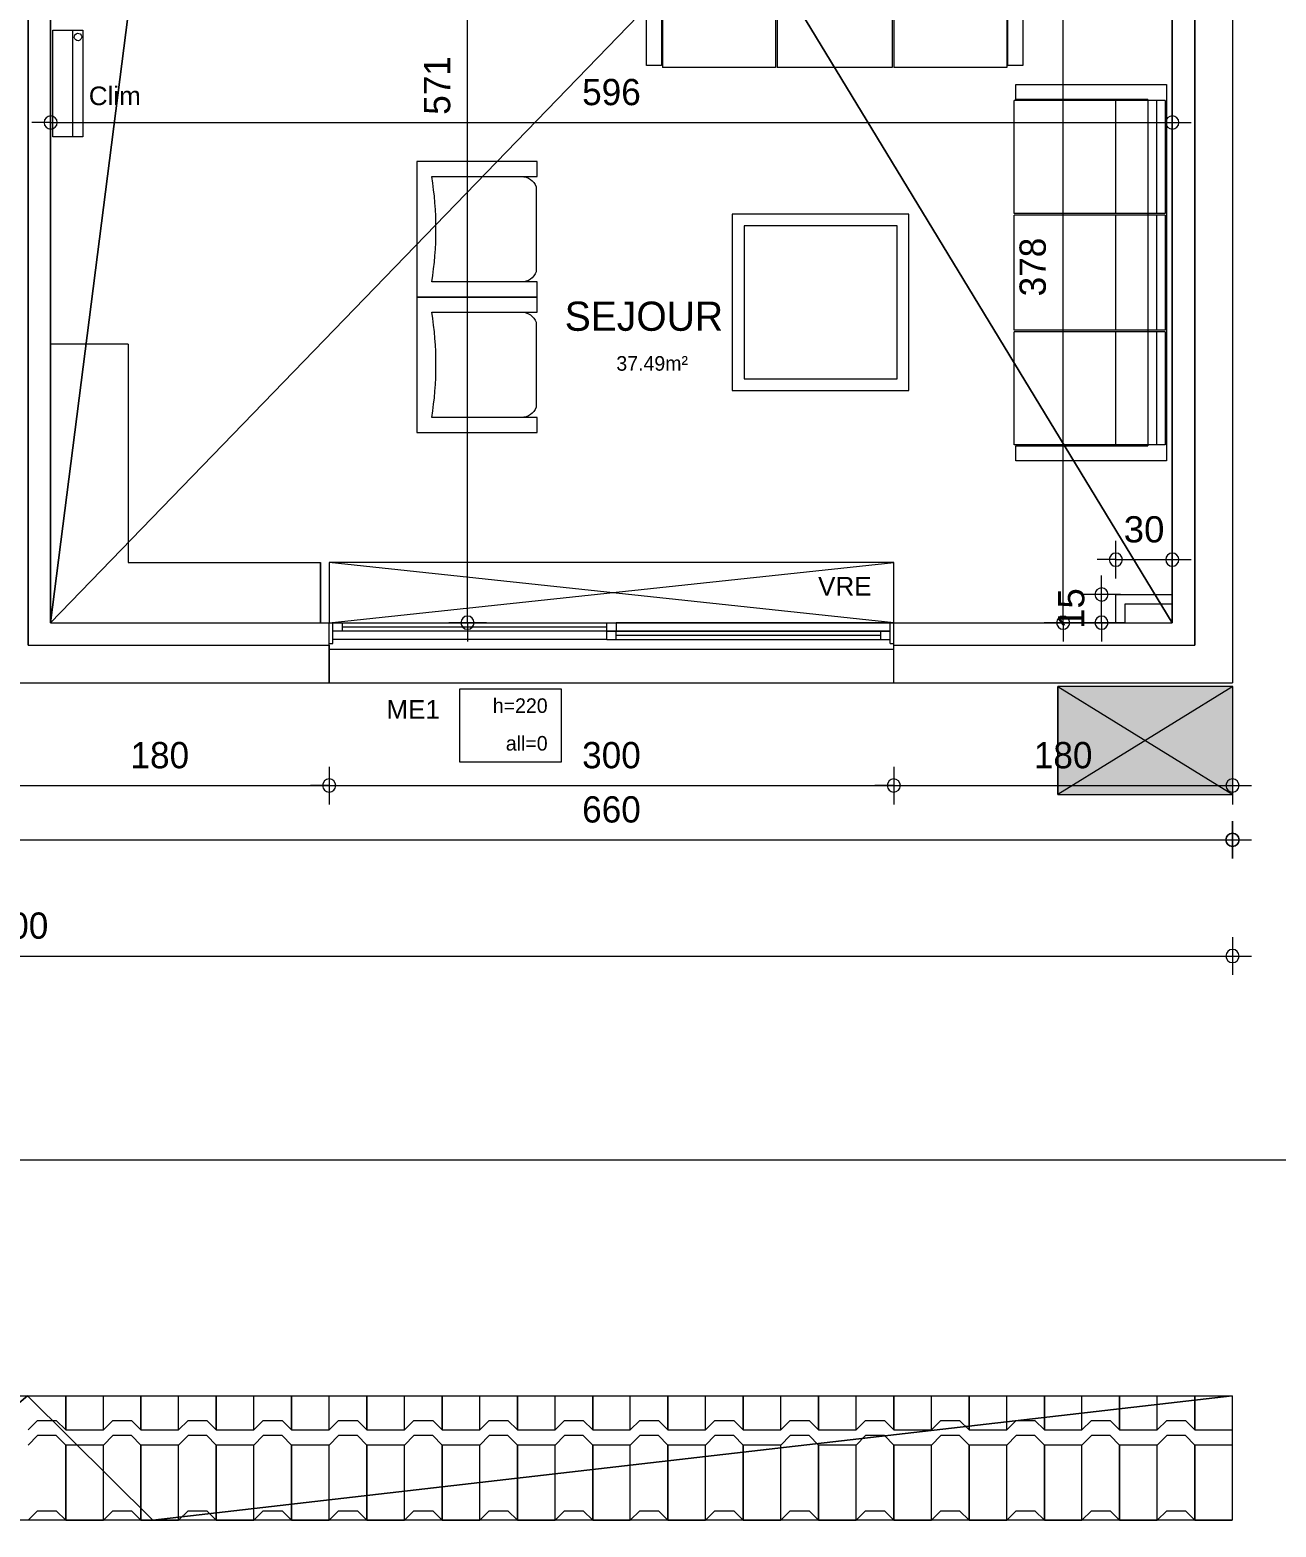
# Model space of a CAD drawing. Header units: metres. Extents: x 1.8 to 61.8, y -55.6 to -11.3.
# Drawn here: x 13.21 to 19.83, y -30.14 to -22.19 of the extents above; entities that cross this region are included whole.
import ezdxf
from ezdxf.enums import TextEntityAlignment as Align
from ezdxf.lldxf.tags import DXFTag

# ---------------------------------------------------------------- set-up
doc = ezdxf.new("R2010")
doc.units = ezdxf.units.M
doc.header["$MEASUREMENT"] = 0
for name, color, linetype in [('Calque commun', 7, 'Continuous'), ('Cotations', 7, 'Continuous'), ('Textes', 7, 'Continuous')]:
    doc.layers.add(name, color=color, linetype=linetype)
doc.styles.add('Arial10', font='arial.ttf', dxfattribs={"height": 0.098961})
doc.styles.add('Arial18', font='arial.ttf', dxfattribs={"height": 0.139163})
doc.styles.add('Century Gothic14', font='GOTHIC.TTF', dxfattribs={"height": 0.139636})
doc.styles.add('Century Gothic16', font='GOTHIC.TTF', dxfattribs={"height": 0.155151})
doc.styles.add('Century Gothic9', font='GOTHIC.TTF', dxfattribs={"height": 0.077575})
tags = doc.linetypes.add('DOT2', pattern=[0.125, 0, -0.125]).pattern_tags.tags
tags[6:7] = [DXFTag(74, 4), DXFTag(75, 0), DXFTag(340, '0'), DXFTag(46, 1.0), DXFTag(50, 0.0), DXFTag(44, 0.0), DXFTag(45, 0.0)]
tags[4:5] = [DXFTag(74, 4), DXFTag(75, 0), DXFTag(340, '0'), DXFTag(46, 1.0), DXFTag(50, 0.0), DXFTag(44, 0.0), DXFTag(45, 0.0)]
tags = doc.linetypes.add('HIDDEN', pattern=[0.375, 0.25, -0.125]).pattern_tags.tags
tags[6:7] = [DXFTag(74, 4), DXFTag(75, 0), DXFTag(340, '0'), DXFTag(46, 1.0), DXFTag(50, 0.0), DXFTag(44, 0.0), DXFTag(45, 0.0)]
tags[4:5] = [DXFTag(74, 4), DXFTag(75, 0), DXFTag(340, '0'), DXFTag(46, 1.0), DXFTag(50, 0.0), DXFTag(44, 0.0), DXFTag(45, 0.0)]
tags = doc.linetypes.add('HIDDEN2', pattern=[0.1875, 0.125, -0.0625]).pattern_tags.tags
tags[6:7] = [DXFTag(74, 4), DXFTag(75, 0), DXFTag(340, '0'), DXFTag(46, 1.0), DXFTag(50, 0.0), DXFTag(44, 0.0), DXFTag(45, 0.0)]
tags[4:5] = [DXFTag(74, 4), DXFTag(75, 0), DXFTag(340, '0'), DXFTag(46, 1.0), DXFTag(50, 0.0), DXFTag(44, 0.0), DXFTag(45, 0.0)]

# ---------------------------------------------------------------- blocks, each defined once
blk = doc.blocks.new('Block52730')
at = {"layer": 'Calque commun', "color": 7, "linetype": 'Continuous', "lineweight": 18}
blk.add_line((19.6015, -16.6552), (19.6015, -25.6552), dxfattribs=at)
at = {"layer": 'Calque commun', "color": 7, "linetype": 'Continuous', "lineweight": 9}
for p, q in [((19.4015, -16.8552), (19.4015, -25.4552)), ((19.2815, -16.9752), (19.2815, -25.3352))]:
    blk.add_line(p, q, dxfattribs=at)
blk = doc.blocks.new('Block52731')
at = {"layer": 'Calque commun', "color": 7, "linetype": 'Continuous', "lineweight": 9}
for p, q in [((13.3216, -25.3352), (14.8015, -25.3352)), ((17.8015, -25.3352), (19.2815, -25.3352)), ((13.2015, -25.4552), (14.8015, -25.4552)), ((17.8015, -25.4552), (19.4015, -25.4552))]:
    blk.add_line(p, q, dxfattribs=at)
at = {"layer": 'Calque commun', "color": 7, "linetype": 'Continuous', "lineweight": 18}
for p, q in [((13.0015, -25.6552), (14.8015, -25.6552)), ((17.8015, -25.6552), (19.6015, -25.6552))]:
    blk.add_line(p, q, dxfattribs=at)
blk = doc.blocks.new('new10')
at = {"layer": 'Calque commun', "color": 5, "linetype": 'Continuous', "lineweight": 9}
blk.add_arc((0, 0), 0.5, 0, 359.9994, dxfattribs=at)
blk = doc.blocks.new('DimLine53037')
at = {"layer": 'Calque commun', "color": 5, "linetype": 'Continuous', "lineweight": 9}
for p, q in [((19.6015, -26.5893, 0), (19.6015, -26.3893, 0)), ((13.0015, -26.4893, 0), (19.6015, -26.4893, 0)), ((19.6015, -26.4893, 0), (19.7015, -26.4893, 0))]:
    blk.add_line(p, q, dxfattribs=at)
at = {"layer": 'Calque commun', "color": 5, "linetype": 'Continuous', "lineweight": 9, "xscale": 0.07000000029802322, "yscale": 0.07000000029802322, "zscale": 0.07000000029802322}
blk.add_blockref('new10', (19.6015, -26.4893, 0), dxfattribs=at)
at = {"layer": 'Calque commun', "color": 5, "linetype": 'Continuous', "lineweight": 9, "style": 'Century Gothic14'}
blk.add_text('660', height=0.13964, dxfattribs=at).set_placement((16.3015, -26.4393, 0), align=Align.BOTTOM_CENTER)
blk = doc.blocks.new('new19')
at = {"layer": 'Calque commun', "color": 5, "linetype": 'Continuous', "lineweight": 9}
blk.add_arc((0, 0), 0.5, 0, 359.9994, dxfattribs=at)
blk = doc.blocks.new('new20')
at = {"layer": 'Calque commun', "color": 5, "linetype": 'Continuous', "lineweight": 9}
blk.add_arc((0, 0), 0.5, 0, 359.9994, dxfattribs=at)
blk = doc.blocks.new('DimLine53105')
at = {"layer": 'Calque commun', "color": 5, "linetype": 'Continuous', "lineweight": 9}
for p, q in [((14.8015, -26.101), (14.8015, -26.301)), ((17.8015, -26.101), (17.8015, -26.301)), ((14.8015, -26.201), (14.7015, -26.201)), ((14.8015, -26.201), (17.8015, -26.201)), ((17.8015, -26.201), (17.9015, -26.201))]:
    blk.add_line(p, q, dxfattribs=at)
at = {"layer": 'Calque commun', "color": 5, "linetype": 'Continuous', "lineweight": 9, "xscale": 0.07000000029802322, "yscale": 0.07000000029802322, "zscale": 0.07000000029802322}
for name, p in [('new19', (14.8015, -26.201)), ('new20', (17.8015, -26.201))]:
    blk.add_blockref(name, p, dxfattribs=at)
at = {"layer": 'Calque commun', "color": 5, "linetype": 'Continuous', "lineweight": 9, "style": 'Century Gothic14'}
blk.add_text('300', height=0.13964, dxfattribs=at).set_placement((16.3015, -26.151), align=Align.BOTTOM_CENTER)
blk = doc.blocks.new('new21')
at = {"layer": 'Calque commun', "color": 5, "linetype": 'Continuous', "lineweight": 9}
blk.add_arc((0, 0), 0.5, 0, 359.9994, dxfattribs=at)
blk = doc.blocks.new('new22')
at = {"layer": 'Calque commun', "color": 5, "linetype": 'Continuous', "lineweight": 9}
blk.add_arc((0, 0), 0.5, 0, 359.9994, dxfattribs=at)
blk = doc.blocks.new('DimLine53113')
at = {"layer": 'Calque commun', "color": 5, "linetype": 'Continuous', "lineweight": 9}
for p, q in [((13.0015, -26.101), (13.0015, -26.301)), ((14.8015, -26.101), (14.8015, -26.301)), ((13.0015, -26.201), (12.9015, -26.201)), ((13.0015, -26.201), (14.8015, -26.201)), ((14.8015, -26.201), (14.9015, -26.201))]:
    blk.add_line(p, q, dxfattribs=at)
at = {"layer": 'Calque commun', "color": 5, "linetype": 'Continuous', "lineweight": 9, "xscale": 0.07000000029802322, "yscale": 0.07000000029802322, "zscale": 0.07000000029802322}
for name, p in [('new21', (13.0015, -26.201)), ('new22', (14.8015, -26.201))]:
    blk.add_blockref(name, p, dxfattribs=at)
at = {"layer": 'Calque commun', "color": 5, "linetype": 'Continuous', "lineweight": 9, "style": 'Century Gothic14'}
blk.add_text('180', height=0.13964, dxfattribs=at).set_placement((13.9015, -26.151), align=Align.BOTTOM_CENTER)
blk = doc.blocks.new('new23')
at = {"layer": 'Calque commun', "color": 5, "linetype": 'Continuous', "lineweight": 9}
blk.add_arc((0, 0), 0.5, 0, 359.9994, dxfattribs=at)
blk = doc.blocks.new('new24')
at = {"layer": 'Calque commun', "color": 5, "linetype": 'Continuous', "lineweight": 9}
blk.add_arc((0, 0), 0.5, 0, 359.9994, dxfattribs=at)
blk = doc.blocks.new('DimLine53121')
at = {"layer": 'Calque commun', "color": 5, "linetype": 'Continuous', "lineweight": 9}
for p, q in [((17.8015, -26.101), (17.8015, -26.301)), ((19.6015, -26.101), (19.6015, -26.301)), ((17.8015, -26.201), (17.7015, -26.201)), ((17.8015, -26.201), (19.6015, -26.201)), ((19.6015, -26.201), (19.7015, -26.201))]:
    blk.add_line(p, q, dxfattribs=at)
at = {"layer": 'Calque commun', "color": 5, "linetype": 'Continuous', "lineweight": 9, "xscale": 0.07000000029802322, "yscale": 0.07000000029802322, "zscale": 0.07000000029802322}
for name, p in [('new23', (17.8015, -26.201)), ('new24', (19.6015, -26.201))]:
    blk.add_blockref(name, p, dxfattribs=at)
at = {"layer": 'Calque commun', "color": 5, "linetype": 'Continuous', "lineweight": 9, "style": 'Century Gothic14'}
blk.add_text('180', height=0.13964, dxfattribs=at).set_placement((18.7015, -26.151), align=Align.BOTTOM_CENTER)
blk = doc.blocks.new('new93')
at = {"layer": 'Calque commun', "color": 5, "linetype": 'Continuous', "lineweight": 9}
blk.add_arc((0, 0), 0.5, 0, 359.9994, dxfattribs=at)
blk = doc.blocks.new('new94')
at = {"layer": 'Calque commun', "color": 5, "linetype": 'Continuous', "lineweight": 9}
blk.add_arc((0, 0), 0.5, 0, 359.9994, dxfattribs=at)
blk = doc.blocks.new('DimLine55662')
at = {"layer": 'Calque commun', "color": 5, "linetype": 'Continuous', "lineweight": 9}
for p, q in [((13.3216, -22.7768), (13.3216, -22.5768)), ((19.2815, -22.7768), (19.2815, -22.5768)), ((13.3216, -22.6768), (13.2215, -22.6768)), ((13.3216, -22.6768), (19.2815, -22.6768)), ((19.2815, -22.6768), (19.3815, -22.6768))]:
    blk.add_line(p, q, dxfattribs=at)
at = {"layer": 'Calque commun', "color": 5, "linetype": 'Continuous', "lineweight": 9, "xscale": 0.07000000029802322, "yscale": 0.07000000029802322, "zscale": 0.07000000029802322}
for name, p in [('new93', (13.3216, -22.6768)), ('new94', (19.2815, -22.6768))]:
    blk.add_blockref(name, p, dxfattribs=at)
at = {"layer": 'Calque commun', "color": 5, "linetype": 'Continuous', "lineweight": 9, "style": 'Century Gothic14'}
blk.add_text('596', height=0.13964, dxfattribs=at).set_placement((16.3015, -22.6268), align=Align.BOTTOM_CENTER)
blk = doc.blocks.new('new108')
at = {"layer": 'Calque commun', "color": 5, "linetype": 'Continuous', "lineweight": 9}
blk.add_arc((0, 0), 0.5, 0, 359.9994, dxfattribs=at)
blk = doc.blocks.new('DimLine56095')
at = {"layer": 'Calque commun', "color": 5, "linetype": 'Continuous', "lineweight": 9}
for p, q in [((19.6015, -26.3893, 0), (19.6015, -26.5893, 0)), ((13.0015, -26.4893, 0), (19.6015, -26.4893, 0)), ((19.6015, -26.4893, 0), (19.7015, -26.4893, 0))]:
    blk.add_line(p, q, dxfattribs=at)
at = {"layer": 'Calque commun', "color": 5, "linetype": 'Continuous', "lineweight": 9, "extrusion": (0, 0, -1), "xscale": -0.07000000029802322, "yscale": -0.07000000029802322, "zscale": -0.07000000029802322, "rotation": -180}
blk.add_blockref('new108', (-19.6015, -26.4893, 0), dxfattribs=at)
at = {"layer": 'Calque commun', "color": 5, "linetype": 'Continuous', "lineweight": 9, "style": 'Century Gothic14'}
blk.add_text('660', height=0.13964, dxfattribs=at).set_placement((16.3015, -26.4393, 0), align=Align.BOTTOM_CENTER)
blk = doc.blocks.new('new208')
at = {"layer": 'Calque commun', "color": 5, "linetype": 'Continuous', "lineweight": 9}
blk.add_arc((0, 0), 0.5, 0, 359.9994, dxfattribs=at)
blk = doc.blocks.new('DimLine59375')
at = {"layer": 'Calque commun', "color": 5, "linetype": 'Continuous', "lineweight": 9}
for p, q in [((19.6015, -27.0068), (19.6015, -27.2068)), ((6.6016, -27.1068), (19.6015, -27.1068)), ((19.6015, -27.1068), (19.7015, -27.1068))]:
    blk.add_line(p, q, dxfattribs=at)
at = {"layer": 'Calque commun', "color": 5, "linetype": 'Continuous', "lineweight": 9, "xscale": 0.07000000029802322, "yscale": 0.07000000029802322, "zscale": 0.07000000029802322}
blk.add_blockref('new208', (19.6015, -27.1068), dxfattribs=at)
at = {"layer": 'Calque commun', "color": 5, "linetype": 'Continuous', "lineweight": 9, "style": 'Century Gothic14'}
blk.add_text('1300', height=0.13964, dxfattribs=at).set_placement((13.1015, -27.0568), align=Align.BOTTOM_CENTER)
blk = doc.blocks.new('pattern4')
at = {"layer": 'Calque commun', "color": 1, "linetype": 'Continuous', "lineweight": 9}
for p, q in [((13.4016, -29.6256), (13.4016, -29.4443)), ((13.4016, -29.4443), (13.4016, -29.6256)), ((13.6016, -29.6256), (13.6016, -29.4443)), ((13.8016, -29.6256), (13.8016, -29.4443)), ((13.8016, -29.4443), (13.8016, -29.6256)), ((14.0016, -29.6256), (14.0016, -29.4443)), ((14.2016, -29.6256), (14.2016, -29.4443)), ((14.2016, -29.4443), (14.2016, -29.6256)), ((14.4016, -29.6256), (14.4016, -29.4443)), ((14.6016, -29.6256), (14.6016, -29.4443)), ((14.6016, -29.4443), (14.6016, -29.6256)), ((14.8016, -29.6256), (14.8016, -29.4443)), ((15.0016, -29.6256), (15.0016, -29.4443)), ((15.0016, -29.4443), (15.0016, -29.6256)), ((15.2016, -29.6256), (15.2016, -29.4443)), ((15.4016, -29.6256), (15.4016, -29.4443)), ((15.4016, -29.4443), (15.4016, -29.6256)), ((15.6016, -29.6256), (15.6016, -29.4443)), ((15.8016, -29.6256), (15.8016, -29.4443)), ((15.8016, -29.4443), (15.8016, -29.6256)), ((16.0016, -29.6256), (16.0016, -29.4443)), ((16.2016, -29.6256), (16.2016, -29.4443)), ((16.2016, -29.4443), (16.2016, -29.6256)), ((16.4016, -29.6256), (16.4016, -29.4443)), ((16.6016, -29.6256), (16.6016, -29.4443)), ((16.6016, -29.4443), (16.6016, -29.6256)), ((16.8016, -29.6256), (16.8016, -29.4443)), ((17.0016, -29.6256), (17.0016, -29.4443)), ((17.0016, -29.4443), (17.0016, -29.6256)), ((17.2016, -29.6256), (17.2016, -29.4443)), ((17.4016, -29.6256), (17.4016, -29.4443)), ((17.4016, -29.4443), (17.4016, -29.6256)), ((17.6016, -29.6256), (17.6016, -29.4443)), ((17.8016, -29.6256), (17.8016, -29.4443)), ((17.8016, -29.4443), (17.8016, -29.6256)), ((18.0016, -29.6256), (18.0016, -29.4443)), ((18.2016, -29.6256), (18.2016, -29.4443)), ((18.2016, -29.4443), (18.2016, -29.6256)), ((18.4016, -29.6256), (18.4016, -29.4443)), ((18.6016, -29.6256), (18.6016, -29.4443)), ((18.6016, -29.4443), (18.6016, -29.6256)), ((18.8016, -29.6256), (18.8016, -29.4443)), ((19.0016, -29.6256), (19.0016, -29.4443)), ((19.0016, -29.4443), (19.0016, -29.6256)), ((19.2016, -29.6256), (19.2016, -29.4443)), ((19.4016, -29.6256), (19.4016, -29.4443)), ((19.4016, -29.4443), (19.4016, -29.6256)), ((13.2016, -29.6256), (13.2516, -29.5756)), ((13.2516, -29.5756), (13.3516, -29.5756)), ((13.3516, -29.5756), (13.4016, -29.6256)), ((13.6016, -29.6256), (13.6516, -29.5756)), ((13.6516, -29.5756), (13.7516, -29.5756)), ((13.7516, -29.5756), (13.8016, -29.6256)), ((14.0016, -29.6256), (14.0516, -29.5756)), ((14.0516, -29.5756), (14.1516, -29.5756)), ((14.1516, -29.5756), (14.2016, -29.6256)), ((14.4016, -29.6256), (14.4516, -29.5756)), ((14.4516, -29.5756), (14.5516, -29.5756)), ((14.5516, -29.5756), (14.6016, -29.6256)), ((14.8016, -29.6256), (14.8516, -29.5756)), ((14.8516, -29.5756), (14.9516, -29.5756)), ((14.9516, -29.5756), (15.0016, -29.6256)), ((15.2016, -29.6256), (15.2516, -29.5756)), ((15.2516, -29.5756), (15.3516, -29.5756)), ((15.3516, -29.5756), (15.4016, -29.6256)), ((15.6016, -29.6256), (15.6516, -29.5756)), ((15.6516, -29.5756), (15.7516, -29.5756)), ((15.7516, -29.5756), (15.8016, -29.6256)), ((16.0016, -29.6256), (16.0516, -29.5756)), ((16.0516, -29.5756), (16.1516, -29.5756)), ((16.1516, -29.5756), (16.2016, -29.6256)), ((16.4016, -29.6256), (16.4516, -29.5756)), ((16.4516, -29.5756), (16.5516, -29.5756)), ((16.5516, -29.5756), (16.6016, -29.6256)), ((16.8016, -29.6256), (16.8516, -29.5756)), ((16.8516, -29.5756), (16.9516, -29.5756)), ((16.9516, -29.5756), (17.0016, -29.6256)), ((17.2016, -29.6256), (17.2516, -29.5756)), ((17.2516, -29.5756), (17.3516, -29.5756)), ((17.3516, -29.5756), (17.4016, -29.6256)), ((17.6016, -29.6256), (17.6516, -29.5756)), ((17.6516, -29.5756), (17.7516, -29.5756)), ((17.7516, -29.5756), (17.8016, -29.6256)), ((18.0016, -29.6256), (18.0516, -29.5756)), ((18.0516, -29.5756), (18.1516, -29.5756)), ((18.1516, -29.5756), (18.2016, -29.6256)), ((18.4016, -29.6256), (18.4516, -29.5756)), ((18.4516, -29.5756), (18.5516, -29.5756)), ((18.5516, -29.5756), (18.6016, -29.6256)), ((18.8016, -29.6256), (18.8516, -29.5756)), ((18.8516, -29.5756), (18.9516, -29.5756)), ((18.9516, -29.5756), (19.0016, -29.6256)), ((19.2016, -29.6256), (19.2516, -29.5756)), ((19.2516, -29.5756), (19.3516, -29.5756)), ((19.3516, -29.5756), (19.4016, -29.6256)), ((13.2516, -29.6556), (13.2016, -29.7056)), ((13.3516, -29.6556), (13.2516, -29.6556)), ((13.4016, -29.7056), (13.3516, -29.6556)), ((13.4016, -29.6256), (13.6016, -29.6256)), ((13.6516, -29.6556), (13.6016, -29.7056)), ((13.7516, -29.6556), (13.6516, -29.6556)), ((13.8016, -29.7056), (13.7516, -29.6556)), ((13.8016, -29.6256), (14.0016, -29.6256)), ((14.0516, -29.6556), (14.0016, -29.7056)), ((14.1516, -29.6556), (14.0516, -29.6556)), ((14.2016, -29.7056), (14.1516, -29.6556)), ((14.2016, -29.6256), (14.4016, -29.6256)), ((14.4516, -29.6556), (14.4016, -29.7056)), ((14.5516, -29.6556), (14.4516, -29.6556)), ((14.6016, -29.7056), (14.5516, -29.6556)), ((14.6016, -29.6256), (14.8016, -29.6256)), ((14.8516, -29.6556), (14.8016, -29.7056)), ((14.9516, -29.6556), (14.8516, -29.6556)), ((15.0016, -29.7056), (14.9516, -29.6556)), ((15.0016, -29.6256), (15.2016, -29.6256)), ((15.2516, -29.6556), (15.2016, -29.7056)), ((15.3516, -29.6556), (15.2516, -29.6556)), ((15.4016, -29.7056), (15.3516, -29.6556)), ((15.4016, -29.6256), (15.6016, -29.6256)), ((15.6516, -29.6556), (15.6016, -29.7056)), ((15.7516, -29.6556), (15.6516, -29.6556)), ((15.8016, -29.7056), (15.7516, -29.6556)), ((15.8016, -29.6256), (16.0016, -29.6256)), ((16.0516, -29.6556), (16.0016, -29.7056)), ((16.1516, -29.6556), (16.0516, -29.6556)), ((16.2016, -29.7056), (16.1516, -29.6556)), ((16.2016, -29.6256), (16.4016, -29.6256)), ((16.4516, -29.6556), (16.4016, -29.7056)), ((16.5516, -29.6556), (16.4516, -29.6556)), ((16.6016, -29.7056), (16.5516, -29.6556)), ((16.6016, -29.6256), (16.8016, -29.6256)), ((16.8516, -29.6556), (16.8016, -29.7056)), ((16.9516, -29.6556), (16.8516, -29.6556)), ((17.0016, -29.7056), (16.9516, -29.6556)), ((17.0016, -29.6256), (17.2016, -29.6256)), ((17.2516, -29.6556), (17.2016, -29.7056)), ((17.3516, -29.6556), (17.2516, -29.6556)), ((17.4016, -29.7056), (17.3516, -29.6556)), ((17.4016, -29.6256), (17.6016, -29.6256)), ((17.6516, -29.6556), (17.6016, -29.7056)), ((17.7516, -29.6556), (17.6516, -29.6556)), ((17.8016, -29.7056), (17.7516, -29.6556)), ((17.8016, -29.6256), (18.0016, -29.6256)), ((18.0516, -29.6556), (18.0016, -29.7056)), ((18.1516, -29.6556), (18.0516, -29.6556)), ((18.2016, -29.7056), (18.1516, -29.6556)), ((18.2016, -29.6256), (18.4016, -29.6256)), ((18.4516, -29.6556), (18.4016, -29.7056)), ((18.5516, -29.6556), (18.4516, -29.6556)), ((18.6016, -29.7056), (18.5516, -29.6556)), ((18.6016, -29.6256), (18.8016, -29.6256)), ((18.8516, -29.6556), (18.8016, -29.7056)), ((18.9516, -29.6556), (18.8516, -29.6556)), ((19.0016, -29.7056), (18.9516, -29.6556)), ((19.0016, -29.6256), (19.2016, -29.6256)), ((19.2516, -29.6556), (19.2016, -29.7056)), ((19.3516, -29.6556), (19.2516, -29.6556)), ((19.4016, -29.7056), (19.3516, -29.6556)), ((19.4016, -29.6256), (19.5993, -29.6256)), ((13.4016, -30.1056), (13.4016, -29.7056)), ((13.6016, -29.7056), (13.4016, -29.7056)), ((13.4016, -29.7056), (13.4016, -30.1056)), ((13.6016, -30.1056), (13.6016, -29.7056)), ((13.8016, -30.1056), (13.8016, -29.7056)), ((14.0016, -29.7056), (13.8016, -29.7056)), ((13.8016, -29.7056), (13.8016, -30.1056)), ((14.0016, -30.1056), (14.0016, -29.7056)), ((14.2016, -30.1056), (14.2016, -29.7056)), ((14.4016, -29.7056), (14.2016, -29.7056)), ((14.2016, -29.7056), (14.2016, -30.1056)), ((14.4016, -30.1056), (14.4016, -29.7056)), ((14.6016, -30.1056), (14.6016, -29.7056)), ((14.8016, -29.7056), (14.6016, -29.7056)), ((14.6016, -29.7056), (14.6016, -30.1056)), ((14.8016, -30.1056), (14.8016, -29.7056)), ((15.0016, -30.1056), (15.0016, -29.7056)), ((15.2016, -29.7056), (15.0016, -29.7056)), ((15.0016, -29.7056), (15.0016, -30.1056)), ((15.2016, -30.1056), (15.2016, -29.7056)), ((15.4016, -30.1056), (15.4016, -29.7056)), ((15.6016, -29.7056), (15.4016, -29.7056)), ((15.4016, -29.7056), (15.4016, -30.1056)), ((15.6016, -30.1056), (15.6016, -29.7056)), ((15.8016, -30.1056), (15.8016, -29.7056)), ((16.0016, -29.7056), (15.8016, -29.7056)), ((15.8016, -29.7056), (15.8016, -30.1056)), ((16.0016, -30.1056), (16.0016, -29.7056)), ((16.2016, -30.1056), (16.2016, -29.7056)), ((16.4016, -29.7056), (16.2016, -29.7056)), ((16.2016, -29.7056), (16.2016, -30.1056)), ((16.4016, -30.1056), (16.4016, -29.7056)), ((16.6016, -30.1056), (16.6016, -29.7056)), ((16.8016, -29.7056), (16.6016, -29.7056)), ((16.6016, -29.7056), (16.6016, -30.1056)), ((16.8016, -30.1056), (16.8016, -29.7056)), ((17.0016, -30.1056), (17.0016, -29.7056)), ((17.2016, -29.7056), (17.0016, -29.7056)), ((17.0016, -29.7056), (17.0016, -30.1056)), ((17.2016, -30.1056), (17.2016, -29.7056)), ((17.4016, -30.1056), (17.4016, -29.7056)), ((17.6016, -29.7056), (17.4016, -29.7056)), ((17.4016, -29.7056), (17.4016, -30.1056)), ((17.6016, -30.1056), (17.6016, -29.7056)), ((17.8016, -30.1056), (17.8016, -29.7056)), ((18.0016, -29.7056), (17.8016, -29.7056)), ((17.8016, -29.7056), (17.8016, -30.1056)), ((18.0016, -30.1056), (18.0016, -29.7056)), ((18.2016, -30.1056), (18.2016, -29.7056)), ((18.4016, -29.7056), (18.2016, -29.7056)), ((18.2016, -29.7056), (18.2016, -30.1056)), ((18.4016, -30.1056), (18.4016, -29.7056)), ((18.6016, -30.1056), (18.6016, -29.7056)), ((18.8016, -29.7056), (18.6016, -29.7056)), ((18.6016, -29.7056), (18.6016, -30.1056)), ((18.8016, -30.1056), (18.8016, -29.7056)), ((19.0016, -30.1056), (19.0016, -29.7056)), ((19.2016, -29.7056), (19.0016, -29.7056)), ((19.0016, -29.7056), (19.0016, -30.1056)), ((19.2016, -30.1056), (19.2016, -29.7056)), ((19.4016, -30.1056), (19.4016, -29.7056)), ((19.5993, -29.7056), (19.4016, -29.7056)), ((19.4016, -29.7056), (19.4016, -30.1056)), ((13.2016, -30.1056), (13.2516, -30.0556)), ((13.2516, -30.0556), (13.3516, -30.0556)), ((13.3516, -30.0556), (13.4016, -30.1056)), ((13.6016, -30.1056), (13.6516, -30.0556)), ((13.6516, -30.0556), (13.7516, -30.0556)), ((13.7516, -30.0556), (13.8016, -30.1056)), ((14.0016, -30.1056), (14.0516, -30.0556)), ((14.0516, -30.0556), (14.1516, -30.0556)), ((14.1516, -30.0556), (14.2016, -30.1056)), ((14.4016, -30.1056), (14.4516, -30.0556)), ((14.4516, -30.0556), (14.5516, -30.0556)), ((14.5516, -30.0556), (14.6016, -30.1056)), ((14.8016, -30.1056), (14.8516, -30.0556)), ((14.8516, -30.0556), (14.9516, -30.0556)), ((14.9516, -30.0556), (15.0016, -30.1056)), ((15.2016, -30.1056), (15.2516, -30.0556)), ((15.2516, -30.0556), (15.3516, -30.0556)), ((15.3516, -30.0556), (15.4016, -30.1056)), ((15.6016, -30.1056), (15.6516, -30.0556)), ((15.6516, -30.0556), (15.7516, -30.0556)), ((15.7516, -30.0556), (15.8016, -30.1056)), ((16.0016, -30.1056), (16.0516, -30.0556)), ((16.0516, -30.0556), (16.1516, -30.0556)), ((16.1516, -30.0556), (16.2016, -30.1056)), ((16.4016, -30.1056), (16.4516, -30.0556)), ((16.4516, -30.0556), (16.5516, -30.0556)), ((16.5516, -30.0556), (16.6016, -30.1056)), ((16.8016, -30.1056), (16.8516, -30.0556)), ((16.8516, -30.0556), (16.9516, -30.0556)), ((16.9516, -30.0556), (17.0016, -30.1056)), ((17.2016, -30.1056), (17.2516, -30.0556)), ((17.2516, -30.0556), (17.3516, -30.0556)), ((17.3516, -30.0556), (17.4016, -30.1056)), ((17.6016, -30.1056), (17.6516, -30.0556)), ((17.6516, -30.0556), (17.7516, -30.0556)), ((17.7516, -30.0556), (17.8016, -30.1056)), ((18.0016, -30.1056), (18.0516, -30.0556)), ((18.0516, -30.0556), (18.1516, -30.0556)), ((18.1516, -30.0556), (18.2016, -30.1056)), ((18.4016, -30.1056), (18.4516, -30.0556)), ((18.4516, -30.0556), (18.5516, -30.0556)), ((18.5516, -30.0556), (18.6016, -30.1056)), ((18.8016, -30.1056), (18.8516, -30.0556)), ((18.8516, -30.0556), (18.9516, -30.0556)), ((18.9516, -30.0556), (19.0016, -30.1056)), ((19.2016, -30.1056), (19.2516, -30.0556)), ((19.2516, -30.0556), (19.3516, -30.0556)), ((19.3516, -30.0556), (19.4016, -30.1056)), ((13.4016, -30.1056), (13.6016, -30.1056)), ((13.8016, -30.1056), (14.0016, -30.1056)), ((14.2016, -30.1056), (14.4016, -30.1056)), ((14.6016, -30.1056), (14.8016, -30.1056)), ((15.0016, -30.1056), (15.2016, -30.1056)), ((15.4016, -30.1056), (15.6016, -30.1056)), ((15.8016, -30.1056), (16.0016, -30.1056)), ((16.2016, -30.1056), (16.4016, -30.1056)), ((16.6016, -30.1056), (16.8016, -30.1056)), ((17.0016, -30.1056), (17.2016, -30.1056)), ((17.4016, -30.1056), (17.6016, -30.1056)), ((17.8016, -30.1056), (18.0016, -30.1056)), ((18.2016, -30.1056), (18.4016, -30.1056)), ((18.6016, -30.1056), (18.8016, -30.1056)), ((19.0016, -30.1056), (19.2016, -30.1056)), ((19.4016, -30.1056), (19.5993, -30.1056))]:
    blk.add_line(p, q, dxfattribs=at)
at = {"layer": 'Calque commun', "color": 7, "linetype": 'Continuous', "lineweight": 9}
mesh = blk.add_polyface(dxfattribs=at)
corners = [(6.6016, -29.4443), (13.0012, -29.4443), (12.4098, -30.1056), (19.5993, -29.4443), (19.5993, -30.1056), (13.865, -30.1056), (13.1992, -29.4443), (6.6016, -30.1056)]
mesh.append_faces([[corners[k] for k in face] for face in [(3, 5, 6)]], dxfattribs={"vtx0": -1, "vtx1": -1, "color": 7})
mesh.append_faces([[corners[k] for k in face] for face in [(0, 1, 2), (1, 6, 2), (5, 2, 6)]], dxfattribs={"vtx1": -1, "vtx2": -1, "color": 7})
mesh.append_faces([[corners[k] for k in face] for face in [(3, 4, 5), (2, 7, 0)]], dxfattribs={"vtx2": -1, "color": 7})
blk = doc.blocks.new('sofa3-2')
at = {"layer": 'Calque commun', "color": 0, "linetype": 'ByBlock', "lineweight": -2}
for p, q in [((0, 0), (0, -0.8)), ((2, 0), (0, 0)), ((2, 0), (2, 0)), ((2, 0), (2, 0)), ((2, 0), (2, 0)), ((2, 0), (2, 0)), ((2, -0.8), (2, 0)), ((0.685, -0.0067), (0.085, -0.0067)), ((0.085, -0.0067), (0.085, -0.1)), ((0.685, -0.054), (0.085, -0.054)), ((0.685, -0.0067), (0.685, -0.1)), ((1.305, -0.0067), (0.695, -0.0067)), ((0.695, -0.0067), (0.695, -0.1)), ((1.305, -0.054), (0.695, -0.054)), ((1.305, -0.0067), (1.305, -0.1)), ((1.915, -0.0067), (1.315, -0.0067)), ((1.315, -0.0067), (1.315, -0.1)), ((1.915, -0.054), (1.315, -0.054)), ((1.915, -0.0067), (1.915, -0.1)), ((0.08, -0.1), (0.08, -0.1)), ((0.08, -0.1), (0.08, -0.1)), ((0.08, -0.1), (0.08, -0.1)), ((0.08, -0.1), (0.08, -0.1)), ((0.085, -0.1), (0.08, -0.1)), ((0.08, -0.74), (0.08, -0.1)), ((0.685, -0.1), (0.085, -0.1)), ((0.085, -0.1), (0.085, -0.14)), ((0.085, -0.11), (0.085, -0.11)), ((0.085, -0.11), (0.085, -0.11)), ((0.085, -0.14), (0.085, -0.81)), ((0.695, -0.1), (0.685, -0.1)), ((0.685, -0.1), (0.685, -0.14)), ((0.685, -0.11), (0.685, -0.11)), ((0.685, -0.11), (0.685, -0.11)), ((0.685, -0.14), (0.685, -0.81)), ((1.305, -0.1), (0.695, -0.1)), ((0.695, -0.1), (0.695, -0.14)), ((0.695, -0.11), (0.695, -0.11)), ((0.695, -0.11), (0.695, -0.11)), ((0.695, -0.14), (0.695, -0.81)), ((1.315, -0.1), (1.305, -0.1)), ((1.305, -0.1), (1.305, -0.14)), ((1.305, -0.11), (1.305, -0.11)), ((1.305, -0.11), (1.305, -0.11)), ((1.305, -0.14), (1.305, -0.81)), ((1.915, -0.1), (1.315, -0.1)), ((1.315, -0.1), (1.315, -0.14)), ((1.315, -0.11), (1.315, -0.11)), ((1.315, -0.11), (1.315, -0.11)), ((1.315, -0.14), (1.315, -0.81)), ((1.92, -0.1), (1.915, -0.1)), ((1.915, -0.1), (1.915, -0.14)), ((1.915, -0.11), (1.915, -0.11)), ((1.915, -0.11), (1.915, -0.11)), ((1.915, -0.14), (1.915, -0.81)), ((1.92, -0.1), (1.92, -0.1)), ((1.92, -0.1), (1.92, -0.1)), ((1.92, -0.1), (1.92, -0.1)), ((1.92, -0.1), (1.92, -0.1)), ((1.92, -0.1), (1.92, -0.74)), ((0.085, -0.27), (0.685, -0.27)), ((0.695, -0.27), (1.305, -0.27)), ((1.315, -0.27), (1.915, -0.27)), ((0.08, -0.76), (0.08, -0.74)), ((0.08, -0.8), (0.08, -0.76)), ((1.92, -0.74), (1.92, -0.76)), ((1.92, -0.76), (1.92, -0.8)), ((0, -0.8), (0, -0.8)), ((0, -0.8), (0, -0.8)), ((0, -0.8), (0.08, -0.8)), ((0.08, -0.8), (0.08, -0.8)), ((0.08, -0.8), (0.08, -0.8)), ((0.085, -0.81), (0.085, -0.81)), ((0.085, -0.81), (0.085, -0.81)), ((0.085, -0.81), (0.685, -0.81)), ((0.685, -0.81), (0.685, -0.81)), ((0.685, -0.81), (0.685, -0.81)), ((0.695, -0.81), (0.695, -0.81)), ((0.695, -0.81), (0.695, -0.81)), ((0.695, -0.81), (1.305, -0.81)), ((1.305, -0.81), (1.305, -0.81)), ((1.305, -0.81), (1.305, -0.81)), ((1.315, -0.81), (1.315, -0.81)), ((1.315, -0.81), (1.315, -0.81)), ((1.315, -0.81), (1.915, -0.81)), ((1.915, -0.81), (1.915, -0.81)), ((1.915, -0.81), (1.915, -0.81)), ((1.92, -0.8), (1.92, -0.8)), ((1.92, -0.8), (1.92, -0.8)), ((1.92, -0.8), (2, -0.8))]:
    blk.add_line(p, q, dxfattribs=at)
blk = doc.blocks.new('lrtbl3-2')
at = {"layer": 'Calque commun', "color": 0, "linetype": 'ByBlock', "lineweight": -2}
for p, q in [((0, 0), (0.6, 0)), ((0, -0.6), (0, 0)), ((0.6, 0), (0.6, -0.6)), ((0.04, -0.04), (0.56, -0.04)), ((0.04, -0.56), (0.04, -0.04)), ((0.56, -0.04), (0.56, -0.56)), ((0.56, -0.56), (0.04, -0.56)), ((0.6, -0.6), (0, -0.6))]:
    blk.add_line(p, q, dxfattribs=at)
blk = doc.blocks.new('armchr2')
at = {"layer": 'Calque commun', "color": 0, "linetype": 'ByBlock', "lineweight": -2}
for p, q in [((0, -0.8), (0, 0)), ((0, 0), (0.9, 0)), ((0.9, 0), (0.9, -0.8)), ((0.1, -0.1), (0.1, -0.8)), ((0.8, -0.8), (0.8, -0.1)), ((0.1679, -0.7933), (0.7321, -0.7933)), ((0.1, -0.8), (0, -0.8)), ((0.9, -0.8), (0.8, -0.8))]:
    blk.add_line(p, q, dxfattribs=at)
at = {"layer": 'Calque commun', "color": 0, "linetype": 'ByBlock', "lineweight": -2, "extrusion": (0, 0, -1)}
blk.add_arc((-0.45, 2.0941), 2.2218, 260.93654, 279.06347, dxfattribs=at)
at = {"layer": 'Calque commun', "color": 0, "linetype": 'ByBlock', "lineweight": -2}
for centre, start, end in [((0.2046, -0.6954), 179.77216, 249.452), ((0.6954, -0.6954), 290.54802, 0.22787)]:
    blk.add_arc(centre, 0.1046, start, end, dxfattribs=at)
blk = doc.blocks.new('XMODULE1PCENTNONPMR13')
at = {"layer": 'Calque commun', "color": 5, "linetype": 'Continuous', "lineweight": 9}
blk.add_arc((0, 0), 0.5, 0, 359.9994, dxfattribs=at)
blk = doc.blocks.new('XMODULE1PCENTNONPMR14')
at = {"layer": 'Calque commun', "color": 5, "linetype": 'Continuous', "lineweight": 9}
blk.add_arc((0, 0), 0.5, 0, 359.9994, dxfattribs=at)
blk = doc.blocks.new('DimLine55328')
at = {"layer": 'Calque commun', "color": 5, "linetype": 'Continuous', "lineweight": 9}
for p, q in [((18.7012, -22.4067), (18.7012, -22.3067)), ((18.8012, -22.4067), (18.6012, -22.4067)), ((18.7012, -26.1866), (18.7012, -22.4067)), ((18.8012, -26.1866), (18.6012, -26.1866)), ((18.7012, -26.1866), (18.7012, -26.2866))]:
    blk.add_line(p, q, dxfattribs=at)
at = {"layer": 'Calque commun', "color": 5, "linetype": 'Continuous', "lineweight": 9, "xscale": 0.07000000029802322, "yscale": 0.07000000029802322, "zscale": 0.07000000029802322, "rotation": 90}
for name, p in [('XMODULE1PCENTNONPMR14', (18.7012, -22.4067)), ('XMODULE1PCENTNONPMR13', (18.7012, -26.1866))]:
    blk.add_blockref(name, p, dxfattribs=at)
at = {"layer": 'Calque commun', "color": 5, "linetype": 'Continuous', "lineweight": 9, "style": 'Century Gothic14'}
blk.add_text('378', height=0.13964, rotation=90, dxfattribs=at).set_placement((18.6512, -24.2966), align=Align.BOTTOM_CENTER)
blk = doc.blocks.new('XMODULE1PCENTNONPMR23')
at = {"layer": 'Calque commun', "color": 5, "linetype": 'Continuous', "lineweight": 9}
blk.add_arc((0, 0), 0.5, 0, 359.9994, dxfattribs=at)
blk = doc.blocks.new('XMODULE1PCENTNONPMR24')
at = {"layer": 'Calque commun', "color": 5, "linetype": 'Continuous', "lineweight": 9}
blk.add_arc((0, 0), 0.5, 0, 359.9994, dxfattribs=at)
blk = doc.blocks.new('DimLine55670')
at = {"layer": 'Calque commun', "color": 5, "linetype": 'Continuous', "lineweight": 9}
for p, q in [((15.5367, -20.4766), (15.5367, -20.3766)), ((15.6367, -20.4766), (15.4367, -20.4766)), ((15.5367, -26.1866), (15.5367, -20.4766)), ((15.6367, -26.1866), (15.4367, -26.1866)), ((15.5367, -26.1866), (15.5367, -26.2866))]:
    blk.add_line(p, q, dxfattribs=at)
at = {"layer": 'Calque commun', "color": 5, "linetype": 'Continuous', "lineweight": 9, "xscale": 0.07000000029802322, "yscale": 0.07000000029802322, "zscale": 0.07000000029802322, "rotation": 90}
for name, p in [('XMODULE1PCENTNONPMR24', (15.5367, -20.4766)), ('XMODULE1PCENTNONPMR23', (15.5367, -26.1866))]:
    blk.add_blockref(name, p, dxfattribs=at)
at = {"layer": 'Calque commun', "color": 5, "linetype": 'Continuous', "lineweight": 9, "style": 'Century Gothic14'}
blk.add_text('571', height=0.13964, rotation=90, dxfattribs=at).set_placement((15.4867, -23.3316), align=Align.BOTTOM_CENTER)
blk = doc.blocks.new('XMODULE1PCENTNONPMR59')
at = {"layer": 'Calque commun', "color": 5, "linetype": 'Continuous', "lineweight": 9}
blk.add_arc((0, 0), 0.5, 0, 359.9994, dxfattribs=at)
blk = doc.blocks.new('XMODULE1PCENTNONPMR60')
at = {"layer": 'Calque commun', "color": 5, "linetype": 'Continuous', "lineweight": 9}
blk.add_arc((0, 0), 0.5, 0, 359.9994, dxfattribs=at)
blk = doc.blocks.new('DimLine60906-2')
at = {"layer": 'Calque commun', "color": 5, "linetype": 'Continuous', "lineweight": 9}
for p, q in [((18.9815, -25.9517), (18.9815, -25.7517)), ((19.2815, -25.9517), (19.2815, -25.7517)), ((18.9815, -25.8517), (18.8815, -25.8517)), ((18.9815, -25.8517), (19.2815, -25.8517)), ((19.2815, -25.8517), (19.3815, -25.8517))]:
    blk.add_line(p, q, dxfattribs=at)
at = {"layer": 'Calque commun', "color": 5, "linetype": 'Continuous', "lineweight": 9, "xscale": 0.07000000029802322, "yscale": 0.07000000029802322, "zscale": 0.07000000029802322}
for name, p in [('XMODULE1PCENTNONPMR59', (18.9815, -25.8517)), ('XMODULE1PCENTNONPMR60', (19.2815, -25.8517))]:
    blk.add_blockref(name, p, dxfattribs=at)
at = {"layer": 'Calque commun', "color": 5, "linetype": 'Continuous', "lineweight": 9, "style": 'Arial18'}
blk.add_text('30', height=0.13916, dxfattribs=at).set_placement((19.1315, -25.8017), align=Align.BOTTOM_CENTER)
blk = doc.blocks.new('XMODULE1PCENTNONPMR61')
at = {"layer": 'Calque commun', "color": 5, "linetype": 'Continuous', "lineweight": 9}
blk.add_arc((0, 0), 0.5, 0, 359.9994, dxfattribs=at)
blk = doc.blocks.new('XMODULE1PCENTNONPMR62')
at = {"layer": 'Calque commun', "color": 5, "linetype": 'Continuous', "lineweight": 9}
blk.add_arc((0, 0), 0.5, 0, 359.9994, dxfattribs=at)
blk = doc.blocks.new('DimLine60912')
at = {"layer": 'Calque commun', "color": 5, "linetype": 'Continuous', "lineweight": 9}
for p, q in [((18.9057, -26.0366), (18.9057, -25.9366)), ((19.0057, -26.0366), (18.8057, -26.0366)), ((18.9057, -26.1866), (18.9057, -26.0366)), ((19.0057, -26.1866), (18.8057, -26.1866)), ((18.9057, -26.1866), (18.9057, -26.2866))]:
    blk.add_line(p, q, dxfattribs=at)
at = {"layer": 'Calque commun', "color": 5, "linetype": 'Continuous', "lineweight": 9, "xscale": 0.07000000029802322, "yscale": 0.07000000029802322, "zscale": 0.07000000029802322, "rotation": 90}
for name, p in [('XMODULE1PCENTNONPMR62', (18.9057, -26.0366)), ('XMODULE1PCENTNONPMR61', (18.9057, -26.1866))]:
    blk.add_blockref(name, p, dxfattribs=at)
at = {"layer": 'Calque commun', "color": 5, "linetype": 'Continuous', "lineweight": 9, "style": 'Arial18'}
blk.add_text('15', height=0.13916, rotation=90, dxfattribs=at).set_placement((18.8557, -26.1116), align=Align.BOTTOM_CENTER)
blk = doc.blocks.new('clim-int3')
at = {"layer": 'Calque commun', "color": 0, "linetype": 'ByBlock', "lineweight": 9}
for p, q in [((0.5671, 0.16), (0, 0.16)), ((0, 0.16), (0, 0)), ((0.5671, 0), (0.5671, 0.16)), ((0, 0.106), (0.5671, 0.106)), ((0, 0), (0.5671, 0))]:
    blk.add_line(p, q, dxfattribs=at)
blk.add_arc((0.531, 0.1338), 0.02, 329.99999, 329.9994, dxfattribs=at)
blk = doc.blocks.new('XMODULE1PCENTNONPMR69')
at = {"layer": 'Calque commun', "color": 8, "linetype": 'DOT2', "lineweight": 9}
for p, q in [((13.7341, -24.7059), (13.3216, -24.7059)), ((13.7341, -24.7059), (13.7341, -25.8673)), ((13.7341, -25.8673), (14.7546, -25.8673)), ((14.7546, -25.8673), (14.7546, -26.1877)), ((14.7546, -26.1877), (14.7546, -25.8673))]:
    blk.add_line(p, q, dxfattribs=at)
at = {"layer": 'Calque commun', "color": 15, "linetype": 'Continuous', "lineweight": 18}
for p, q in [((18.9815, -26.1866), (18.9815, -26.0366)), ((18.9815, -26.0366), (19.2815, -26.0366)), ((19.0315, -26.1866), (19.0315, -26.0866)), ((19.0315, -26.0866), (19.2815, -26.0866)), ((19.2815, -26.0866), (19.2815, -26.0366)), ((19.0315, -26.1866), (18.9815, -26.1866))]:
    blk.add_line(p, q, dxfattribs=at)
at = {"layer": 'Calque commun', "color": 21, "linetype": 'HIDDEN2', "lineweight": 9, "flags": 128}
blk.add_lwpolyline([(17.8015, -26.1866), (17.8015, -25.8673), (14.8015, -25.8673), (14.8015, -26.1866), (17.8015, -26.1866), (14.8015, -25.8673), (14.8015, -26.1866), (17.8015, -25.8673)], dxfattribs=at)
at = {"layer": 'Calque commun', "color": 5, "linetype": 'Continuous', "lineweight": 9}
for name in ['DimLine55670', 'DimLine55328', 'DimLine60906-2', 'DimLine60912']:
    blk.add_blockref(name, (0, 0), dxfattribs=at)
at = {"layer": 'Calque commun', "color": 8, "linetype": 'DOT2', "lineweight": 9, "extrusion": (0, 0, -1)}
blk.add_blockref('sofa3-2', (-18.4877, -22.4258), dxfattribs=at)
at = {"layer": 'Calque commun', "color": 7, "linetype": 'HIDDEN2', "lineweight": -2, "extrusion": (0, 0, -1), "rotation": 90.00000000000001}
blk.add_blockref('clim-int3', (-13.3329, -23.6049), dxfattribs=at)
at = {"layer": 'Calque commun', "color": 8, "linetype": 'DOT2', "lineweight": 9, "extrusion": (0, 0, -1), "rotation": 89.99999999999999}
blk.add_blockref('sofa3-2', (-19.2509, -25.3266), dxfattribs=at)
at = {"layer": 'Calque commun', "color": 8, "linetype": 'DOT2', "lineweight": 9, "extrusion": (0, 0, -1)}
for name, p, xscale, yscale, zscale, rotation in [('armchr2', (-15.2669, -23.7359), 0.800000011920929, 0.800000011920929, 0.800000011920929, -90.00000000000001), ('lrtbl3-2', (-16.9437, -24.9528), 1.5625, 1.5625, 1.5625, 180), ('armchr2', (-15.2669, -24.4559), 0.800000011920929, 0.800000011920929, 0.800000011920929, -90.00000000000001)]:
    blk.add_blockref(name, p, dxfattribs=dict(at, xscale=xscale, yscale=yscale, zscale=zscale, rotation=rotation))
at = {"layer": 'Calque commun', "color": 9, "linetype": 'ByBlock', "lineweight": -2, "style": 'Century Gothic9'}
blk.add_text('37.49m²', height=0.07758, dxfattribs=at).set_placement((16.708, -24.7699), align=Align.TOP_RIGHT)
at = {"layer": 'Textes', "color": 5, "linetype": 'ByBlock', "lineweight": -2, "style": 'Arial10'}
blk.add_text('Clim', height=0.09896, dxfattribs=at).set_placement((13.8007, -23.4659), align=Align.BOTTOM_RIGHT)
at = {"layer": 'Textes', "color": 5, "linetype": 'ByBlock', "lineweight": -2, "style": 'Century Gothic16'}
blk.add_text('SEJOUR', height=0.15515, dxfattribs=at).set_placement((16.0531, -24.4802), align=Align.TOP_LEFT)
at = {"layer": 'Calque commun', "color": 9, "linetype": 'Continuous', "lineweight": 18}
mesh = blk.add_polyface(dxfattribs=at)
corners = [(16.0315, -20.4766), (16.9815, -21.654), (17.0395, -21.5019), (19.2815, -26.1866), (19.2815, -22.4041), (16.9815, -22.4041), (17.262, -21.3766), (13.3216, -20.2866), (13.9816, -20.2866), (13.3216, -17.8268), (18.2659, -21.3766), (18.2659, -20.4766), (13.3216, -26.1866), (13.9816, -21.0066), (13.3216, -21.0066), (17.1586, -21.4553), (17.262, -21.4566), (16.0315, -17.8266)]
mesh.append_faces([[corners[k] for k in face] for face in [(12, 13, 14)]], dxfattribs={"vtx0": -1, "color": 9})
mesh.append_faces([[corners[k] for k in face] for face in [(0, 6, 11), (15, 6, 2), (17, 8, 0)]], dxfattribs={"vtx0": -1, "vtx1": -1, "color": 9})
mesh.append_faces([[corners[k] for k in face] for face in [(0, 2, 6), (12, 5, 13), (13, 1, 0)]], dxfattribs={"vtx0": -1, "vtx1": -1, "vtx2": -1, "color": 9})
mesh.append_faces([[corners[k] for k in face] for face in [(0, 1, 2), (13, 5, 1)]], dxfattribs={"vtx0": -1, "vtx2": -1, "color": 9})
mesh.append_faces([[corners[k] for k in face] for face in [(7, 8, 9)]], dxfattribs={"vtx1": -1, "color": 9})
mesh.append_faces([[corners[k] for k in face] for face in [(12, 3, 5), (8, 13, 0), (17, 9, 8)]], dxfattribs={"vtx1": -1, "vtx2": -1, "color": 9})
mesh.append_faces([[corners[k] for k in face] for face in [(3, 4, 5), (6, 10, 11), (15, 16, 6)]], dxfattribs={"vtx2": -1, "color": 9})
blk = doc.blocks.new('@PRES_1_$$_1-55')
at = {"layer": 'Calque commun', "color": 2, "linetype": 'Continuous', "lineweight": 9}
for p, q in [((0, 0.32), (1.525, 0.32)), ((0.02, 0.21), (0.02, 0.32)), ((0.07, 0.275), (0.07, 0.32)), ((1.475, 0.275), (1.475, 0.32)), ((1.525, 0.32), (1.525, 0.275)), ((1.525, 0.32), (1.525, 0.275)), ((2.98, 0.32), (1.525, 0.32)), ((2.98, 0.21), (2.98, 0.32)), ((3, 0.32), (2.98, 0.32)), ((1.525, 0.275), (0.02, 0.275)), ((1.475, 0.275), (2.98, 0.275)), ((2.98, 0.275), (1.475, 0.275)), ((1.475, 0.23), (1.475, 0.275)), ((1.525, 0.23), (1.525, 0.275)), ((2.93, 0.275), (2.93, 0.23)), ((0, 0.21), (0.02, 0.21)), ((1.475, 0.23), (0.02, 0.23)), ((1.475, 0.23), (2.98, 0.23)), ((2.98, 0.21), (3, 0.21))]:
    blk.add_line(p, q, dxfattribs=at)
at = {"layer": 'Calque commun', "color": 3, "linetype": 'Continuous', "lineweight": 9}
for p, q in [((0.07, 0.2975), (1.475, 0.2975)), ((2.93, 0.2525), (1.525, 0.2525))]:
    blk.add_line(p, q, dxfattribs=at)
at = {"layer": 'Calque commun', "color": 7, "linetype": 'Continuous', "lineweight": 9}
for p, q in [((0, 0.18), (3, 0.18)), ((0, 0), (3, 0))]:
    blk.add_line(p, q, dxfattribs=at)
blk = doc.blocks.new('@PRES_1_$$_1-56')
at = {"layer": 'Calque commun', "color": 0, "linetype": 'ByBlock', "lineweight": -2}
blk.add_line((0, 0), (0, 0.32), dxfattribs=at)
blk = doc.blocks.new('@PRES_1_$$_1-57')
at = {"layer": 'Calque commun', "color": 0, "linetype": 'ByBlock', "lineweight": -2}
blk.add_line((0, 0), (0, 0.32), dxfattribs=at)
blk = doc.blocks.new('INTER_2D_COMB19')
at = {"layer": 'Calque commun', "color": 0, "linetype": 'ByBlock', "lineweight": -2}
blk.add_blockref('@PRES_1_$$_1-55', (0, 0), dxfattribs=at)
at = {"layer": 'Calque commun', "color": 7, "linetype": 'Continuous', "lineweight": 9}
blk.add_blockref('@PRES_1_$$_1-56', (0, 0), dxfattribs=at)
at = {"layer": 'Calque commun', "color": 7, "linetype": 'Continuous', "lineweight": 9, "extrusion": (0, 0, -1), "xscale": -1, "yscale": -1, "zscale": -1, "rotation": -180}
blk.add_blockref('@PRES_1_$$_1-57', (-3, 0), dxfattribs=at)
blk = doc.blocks.new('PLACED_COMB19')
at = {"layer": 'Calque commun', "color": 0, "linetype": 'ByBlock', "lineweight": -2}
blk.add_blockref('INTER_2D_COMB19', (0, 0), dxfattribs=at)
blk = doc.blocks.new('Block60791')
at = {"layer": 'Calque commun', "color": 7, "linetype": 'Continuous', "lineweight": 18}
blk.add_line((13.0015, -23.4798), (13.0015, -18.6944), dxfattribs=at)
at = {"layer": 'Calque commun', "color": 7, "linetype": 'Continuous', "lineweight": 9}
for p, q in [((13.2015, -23.4798), (13.2015, -18.6944)), ((13.3216, -23.4798), (13.3216, -18.6944))]:
    blk.add_line(p, q, dxfattribs=at)
blk = doc.blocks.new('Block60811')
at = {"layer": 'Calque commun', "color": 7, "linetype": 'Continuous', "lineweight": 18}
blk.add_line((13.0015, -25.6552), (13.0015, -23.4798), dxfattribs=at)
at = {"layer": 'Calque commun', "color": 7, "linetype": 'Continuous', "lineweight": 9}
for p, q in [((13.2015, -25.4552), (13.2015, -23.4798)), ((13.3216, -25.3352), (13.3216, -23.4798))]:
    blk.add_line(p, q, dxfattribs=at)

msp = doc.modelspace()

# ---------------------------------------------------------------- linework, layer by layer
at = {"layer": 'Calque commun', "color": 8, "linetype": 'DOT2', "lineweight": 9}
for p, q in [((13.7341, -25.0159), (14.7546, -25.0159)), ((14.7546, -25.0159), (14.7546, -25.3363)), ((14.7546, -25.3363), (14.7546, -25.0159))]:
    msp.add_line(p, q, dxfattribs=at)
at = {"layer": 'Calque commun', "color": 7, "linetype": 'HIDDEN', "lineweight": 9, "flags": 128}
msp.add_lwpolyline([(19.6032, -25.6751), (18.6737, -25.6751), (18.6737, -26.2492), (19.6032, -26.2492), (19.6032, -25.6751), (18.6737, -26.2492), (18.6737, -25.6751), (19.6032, -26.2492)], dxfattribs=at)
at = {"layer": 'Calque commun', "color": 12, "linetype": 'Continuous', "lineweight": 18}
for points in [[(14.3815, -16.6552, 0), (14.3815, -16.8152, 0), (14.3815, -16.8552, 0), (13.2015, -16.8552, 0), (13.2015, -25.4552, 0), (14.8015, -25.4552, 0), (14.8015, -25.6552, 0)], [(17.8015, -25.6552, 0), (17.8015, -25.4552, 0), (19.4015, -25.4552, 0), (19.4015, -16.8552, 0), (18.5815, -16.8552, 0), (18.5815, -16.6552, 0)]]:
    msp.add_polyline3d(points, dxfattribs=at)
at = {"layer": 'Calque commun', "color": 43, "linetype": 'HIDDEN', "lineweight": 9}
msp.add_trace([(19.6032, -26.2492), (19.6032, -25.6751), (18.6737, -26.2492), (18.6737, -25.6751)], dxfattribs=at)
at = {"layer": 'Cotations', "color": 7, "linetype": 'Continuous', "lineweight": 9}
msp.add_line((1.7636, -28.1894), (61.7636, -28.1894), dxfattribs=at)

# ---------------------------------------------------------------- block references
at = {"layer": 'Calque commun', "color": 0, "linetype": 'ByBlock', "lineweight": -2}
for name, p in [('Block52730', (0, 0)), ('XMODULE1PCENTNONPMR69', (0, 0.8514)), ('Block60791', (0, 0)), ('Block60811', (0, 0)), ('Block52731', (0, 0)), ('PLACED_COMB19', (14.8015, -25.6552)), ('pattern4', (0, 0))]:
    msp.add_blockref(name, p, dxfattribs=at)
at = {"layer": 'Calque commun', "color": 5, "linetype": 'Continuous', "lineweight": 9}
for name in ['DimLine55662', 'DimLine53113', 'DimLine53105', 'DimLine53121', 'DimLine53037', 'DimLine56095', 'DimLine59375']:
    msp.add_blockref(name, (0, 0), dxfattribs=at)

# ---------------------------------------------------------------- texts
at = {"layer": 'Calque commun', "color": 5, "linetype": 'ByBlock', "lineweight": -2, "insert": (15.9623, -25.7374), "char_height": 0.07758, "attachment_point": 3, "line_spacing_factor": 1.546883, "style": 'Century Gothic9'}
msp.add_mtext('h=220\\Pall=0', dxfattribs=at)
at = {"layer": 'Textes', "color": 5, "linetype": 'ByBlock', "lineweight": -2, "style": 'Arial10'}
msp.add_text('VRE', height=0.09896, dxfattribs=at).set_placement((17.6837, -25.2206), align=Align.BOTTOM_RIGHT)
msp.add_text('ME1', height=0.09896, dxfattribs=at).set_placement((15.1054, -25.8756), align=Align.BOTTOM_LEFT)

# ---------------------------------------------------------------- meshes
at = {"layer": 'Calque commun', "color": 7, "linetype": 'Continuous', "lineweight": 9}
mesh = msp.add_polyface(dxfattribs=at)
corners = [(61.7636, -11.3086), (1.7636, -11.3086), (1.7636, -53.3086), (61.7636, -53.3086)]
mesh.append_faces([[corners[k] for k in face] for face in [(0, 1, 2, 3)]], dxfattribs={"color": 7})
at = {"layer": 'Calque commun', "color": 11, "linetype": 'Continuous', "lineweight": 18}
mesh = msp.add_polyface(dxfattribs=at)
corners = [(15.4964, -25.6866), (16.0348, -25.6866), (16.0348, -26.0773), (15.4964, -26.0773)]
mesh.append_faces([[corners[k] for k in face] for face in [(0, 1, 2, 3)]], dxfattribs={"color": 11})

doc.saveas('drawing.dxf')
